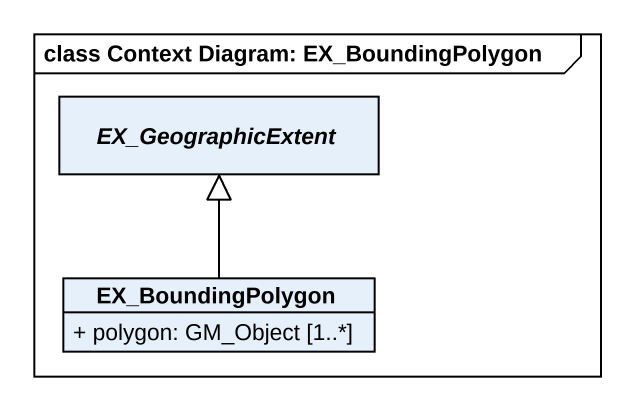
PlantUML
@startuml
mainframe class Context Diagram: EX_BoundingPolygon
hide circle
hide empty members
skinparam classAttributeIconSize 0
abstract class EX_GeographicExtent
class EX_BoundingPolygon {
  + polygon: GM_Object [1..*]
}
EX_BoundingPolygon -up-|> EX_GeographicExtent
@enduml
